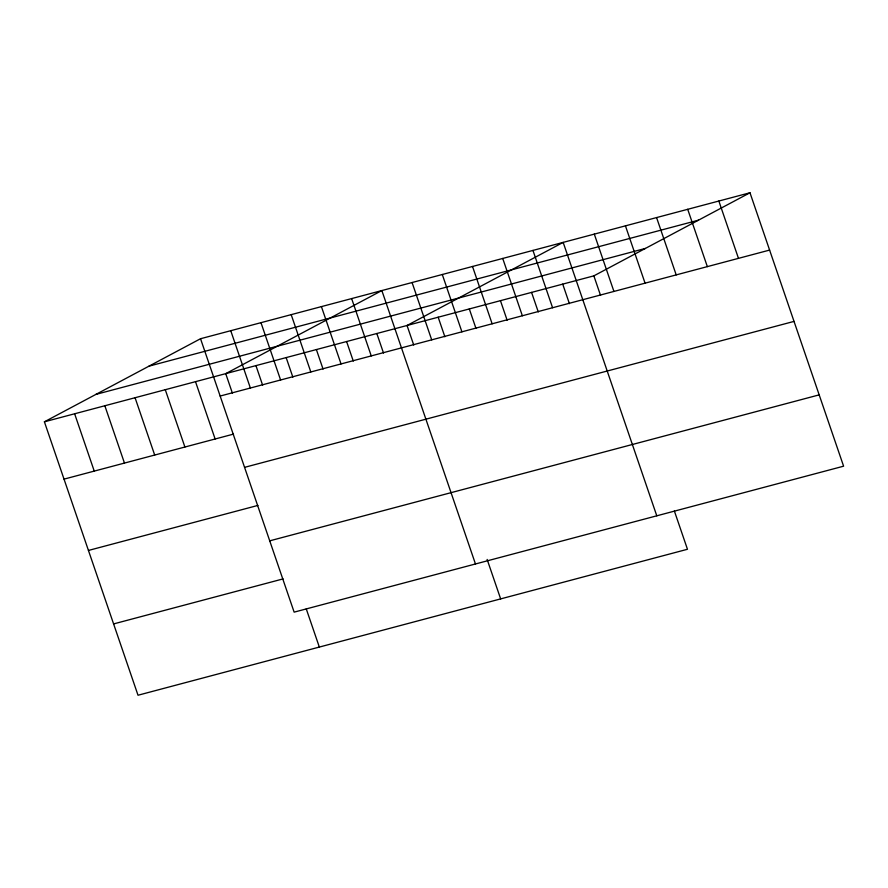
<?xml version="1.0" encoding="UTF-8"?>
<svg xmlns="http://www.w3.org/2000/svg" width="888" height="888" viewBox="0 0 888 888"><rect width="100%" height="100%" fill="white"/><g stroke="black" fill="none" stroke-linecap="round" stroke-linejoin="round"><path stroke-width="1.33" d="M674.392 511.066L687.467 549.272L138.017 695.237L44.4 421.811L200.533 338.728L749.983 192.763L843.6 466.189L294.139 612.143L200.533 338.728M44.4 421.811L593.861 275.857L749.983 192.763M149.006 366.145L698.468 220.18M95.926 394.394L645.376 248.429M220.157 396.048L769.607 250.083M64.025 479.132L233.522 434.11M244.566 467.354L794.027 321.401M88.445 550.449L257.931 505.416M269.73 540.836L819.18 394.871M113.597 623.92L283.094 578.898M718.847 201.032L738.472 258.353M687.712 209.302L707.336 266.622M656.576 217.582L676.201 274.892M625.441 225.852L645.065 283.172M594.305 234.121L613.93 291.442M593.861 275.857L600.543 295.393M656.787 515.817L563.17 242.391L407.037 325.485L413.73 345.021M562.726 284.127L569.408 303.663M532.955 250.416L552.58 307.736M531.579 292.396L538.272 311.932M502.73 258.452L522.355 315.762M500.444 300.666L507.137 320.213M472.516 266.478L492.141 323.798M469.308 308.935L476.001 328.482M442.291 274.503L461.915 331.823M438.173 317.205L444.866 336.752M412.076 282.528L431.701 339.849M487.135 559.429L500.654 598.9M475.469 563.98L381.851 290.554L225.719 373.648L232.412 393.184M376.823 333.511L383.516 353.047M351.637 298.59L371.251 355.899M346.598 341.536L353.291 361.072M321.412 306.615L341.036 363.936M316.383 349.561L323.066 369.108M291.186 314.641L310.811 371.961M286.158 357.587L292.851 377.134M260.972 322.666L280.597 379.986M255.944 365.623L262.626 385.159M230.747 330.702L250.372 388.012M306.249 608.868L319.336 647.063M195.504 381.674L215.129 438.994M165.279 389.699L184.904 447.019M135.065 397.735L154.69 455.045M104.84 405.761L124.464 463.081M74.625 413.786L94.25 471.106"/></g></svg>
